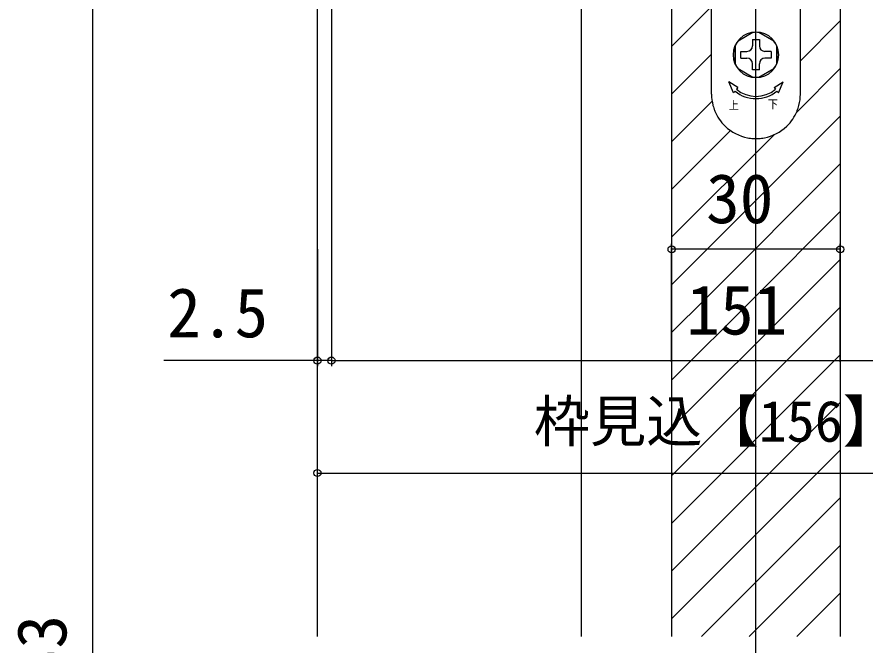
# Model space of a CAD drawing. Units: millimetres, scale not verified. Extents: x -525 to 525, y -783 to 780.
# Drawn here: x -386.3 to -235.5, y 288.1 to 399.8 of the extents above; entities that cross this region are included whole.
import ezdxf
from ezdxf.enums import TextEntityAlignment as Align

# ---------------------------------------------------------------- set-up
doc = ezdxf.new("R2010")
doc.units = ezdxf.units.MM
doc.header["$LTSCALE"] = 4
for name, color, linetype in [('0-5_YKK_12', 2, 'Continuous'), ('0-6_YKK_13', 4, 'Continuous'), ('0-8_YKK_D', 6, 'Continuous')]:
    doc.layers.add(name, color=color, linetype=linetype)
doc.styles.add('ＭＳ ゴシック', font='')
doc.styles.get('ＭＳ ゴシック').set_extended_font_data('MS Gothic')

msp = doc.modelspace()

# ---------------------------------------------------------------- linework, layer by layer
at = {"layer": '0-5_YKK_12'}
for p, q in [((-254.9, 113.222), (-254.9, 505.683)), ((-332.9, 289.583), (-332.9, 464.683)), ((-285.9, 289.583), (-285.9, 440.683)), ((-269.9, 420.683), (-269.9, 289.583)), ((-239.9, 420.683), (-239.9, 289.583)), ((-269.9, 394.581), (-262.8, 401.681)), ((-247, 392.025), (-239.9, 399.125)), ((-269.9, 386.095), (-262.8, 393.195)), ((-247.694, 382.846), (-239.9, 390.64)), ((-269.9, 377.61), (-262.697, 384.813)), ((-269.9, 352.154), (-239.9, 382.154)), ((-269.9, 369.125), (-259.421, 379.604)), ((-269.9, 360.64), (-251.663, 378.877)), ((-269.9, 318.213), (-239.9, 348.213)), ((-269.9, 309.728), (-239.9, 339.728)), ((-269.9, 301.243), (-239.9, 331.243)), ((-269.9, 292.757), (-239.9, 322.757)), ((-264.589, 289.583), (-239.9, 314.272)), ((-256.104, 289.583), (-239.9, 305.787)), ((-247.619, 289.583), (-239.9, 297.302))]:
    msp.add_line(p, q, dxfattribs=at)
for points in [[(-269.9, 343.669), (-263.872, 349.697), (-239.9, 373.669)], [(-269.9, 335.184), (-255.387, 349.697), (-239.9, 365.184)], [(-269.9, 326.698), (-246.902, 349.697), (-239.9, 356.698)]]:
    msp.add_lwpolyline(points, dxfattribs=at)
at = {"layer": '0-6_YKK_13'}
for p, q in [((-262.8, 398.383), (-262.8, 402.683)), ((-247, 398.383), (-247, 402.683)), ((-262.8, 397.383), (-262.8, 398.383)), ((-247, 397.383), (-247, 398.383)), ((-262.8, 396.509), (-262.8, 397.383)), ((-255.434, 397.047), (-258.066, 395.527)), ((-251.734, 395.527), (-254.366, 397.047)), ((-247, 396.509), (-247, 397.383)), ((-262.8, 396.045), (-262.8, 396.509)), ((-262.8, 395.883), (-262.8, 396.045)), ((-255.5, 395.783), (-254.3, 395.783)), ((-255.5, 395.783), (-255.5, 394.683)), ((-254.3, 395.783), (-254.3, 394.683)), ((-247, 393.383), (-247, 395.383)), ((-258.65, 394.613), (-258.65, 391.553)), ((-258.6, 394.603), (-258.6, 391.563)), ((-251.2, 391.563), (-251.2, 394.603)), ((-251.15, 391.553), (-251.15, 394.613)), ((-262.8, 392.883), (-262.8, 393.383)), ((-262.8, 391.883), (-262.8, 392.257)), ((-257.6, 392.483), (-257.6, 393.683)), ((-257.6, 393.683), (-256.5, 393.683)), ((-257.6, 392.483), (-256.5, 392.483)), ((-252.2, 393.683), (-253.3, 393.683)), ((-252.2, 392.483), (-253.3, 392.483)), ((-252.2, 393.683), (-252.2, 392.483)), ((-247, 392.883), (-247, 393.383)), ((-247, 391.883), (-247, 392.257)), ((-262.8, 391.826), (-262.8, 391.883)), ((-262.8, 391.548), (-262.8, 391.826)), ((-262.8, 391.526), (-262.8, 391.548)), ((-262.8, 391.383), (-262.8, 391.526)), ((-262.8, 390.883), (-262.8, 391.383)), ((-262.8, 390.383), (-262.8, 390.883)), ((-255.5, 390.383), (-255.5, 391.483)), ((-254.3, 390.383), (-254.3, 391.483)), ((-247, 391.826), (-247, 391.883)), ((-247, 391.548), (-247, 391.826)), ((-247, 391.526), (-247, 391.548)), ((-247, 391.383), (-247, 391.526)), ((-247, 390.883), (-247, 391.383)), ((-247, 390.383), (-247, 390.883)), ((-262.8, 386.083), (-262.8, 390.383)), ((-258.066, 390.639), (-255.434, 389.119)), ((-254.3, 390.383), (-255.5, 390.383)), ((-254.366, 389.119), (-251.734, 390.639)), ((-247, 386.083), (-247, 390.383)), ((-258.885, 386.334), (-259.75, 388.283)), ((-258.114, 387.253), (-259.75, 388.283)), ((-251.686, 387.253), (-250.05, 388.283)), ((-250.915, 386.334), (-250.05, 388.283)), ((-258.885, 386.334), (-258.628, 386.64)), ((-258.114, 387.253), (-258.371, 386.946)), ((-251.686, 387.253), (-251.429, 386.946)), ((-250.915, 386.334), (-251.172, 386.64))]:
    msp.add_line(p, q, dxfattribs=at)
for points in [[(-262.8, 393.383), (-262.8, 395.383), (-262.8, 395.883)], [(-247, 395.383), (-247, 395.883), (-247, 396.045), (-247, 396.509)], [(-262.8, 392.257), (-262.8, 392.722), (-262.8, 392.883)], [(-247, 392.257), (-247, 392.722), (-247, 392.883)]]:
    msp.add_lwpolyline(points, dxfattribs=at)
for centre, radius, start, end in [((-254.9, 393.083), 4.05, 0, 180), ((-254.9, 393.083), 4, 82.33165, 97.66835), ((-254.9, 393.083), 4.05, 136.2623, 157.80839), ((-254.9, 393.083), 4, 142.33165, 157.66835), ((-254.9, 393.083), 4, 22.33165, 37.82349), ((-256.5, 394.683), 1, 270, 0), ((-253.3, 394.683), 1, 180, 270), ((-254.9, 393.083), 4.05, 180, 0), ((-256.5, 391.483), 1, 0, 90), ((-253.3, 391.483), 1, 90, 180), ((-254.9, 393.083), 4, 202.33165, 217.82349), ((-254.9, 393.083), 4, 322.17651, 337.66835), ((-254.9, 393.083), 4, 262.17651, 277.82349), ((-254.9, 391.083), 5.8, 230, 310), ((-254.9, 391.083), 5.4, 230, 310), ((-254.9, 386.083), 7.9, 180, 194.66485), ((-254.9, 386.083), 7.9, 345.33515, 0), ((-254.9, 386.083), 7.9, 194.66485, 198.44872), ((-254.9, 386.083), 7.9, 198.44872, 202.318), ((-254.9, 386.083), 7.9, 337.682, 341.55128), ((-254.9, 386.083), 7.9, 341.55128, 345.33515), ((-254.9, 386.083), 7.9, 202.318, 225.86911), ((-254.9, 386.083), 7.9, 314.13089, 337.682), ((-254.9, 386.083), 7.9, 225.86911, 226.18003), ((-254.9, 386.083), 7.9, 226.18003, 259.0546), ((-254.9, 386.083), 7.9, 280.9454, 313.81997), ((-254.9, 386.083), 7.9, 313.81997, 314.13089), ((-254.9, 386.083), 7.9, 259.0546, 262.72786), ((-254.9, 386.083), 7.9, 262.72786, 270), ((-254.9, 386.083), 7.9, 270, 277.27214), ((-254.9, 386.083), 7.9, 277.27214, 280.9454)]:
    msp.add_arc(centre, radius, start, end, dxfattribs=at)
at = {"layer": '0-8_YKK_D'}
for p, q in [((-330.4, 441.683), (-330.4, 337.683)), ((-330.4, 441.683), (-330.4, 337.683)), ((-372.9, 410.183), (-372.9, 155.186)), ((-269.9, 338.454), (-269.9, 359.483)), ((-239.9, 338.454), (-239.9, 359.483)), ((-332.9, 358.484), (-332.9, 337.683)), ((-239.9, 358.483), (-269.9, 358.483)), ((-332.9, 338.683), (-360.227, 338.683)), ((-330.4, 338.683), (-332.9, 338.683)), ((-330.4, 338.683), (-327.85, 338.683)), ((-330.4, 338.683), (-179.4, 338.683)), ((-332.9, 318.683), (-176.9, 318.683))]:
    msp.add_line(p, q, dxfattribs=at)
for centre in [(-269.9, 358.483), (-239.9, 358.483), (-332.9, 338.683), (-330.4, 338.683), (-330.4, 338.683), (-332.9, 318.683)]:
    msp.add_circle(centre, 0.637, dxfattribs=at)

# ---------------------------------------------------------------- texts
at = {"layer": '0-6_YKK_13', "style": 'ＭＳ ゴシック', "width": 0.9}
for s, p in [('上', (-259.753, 382.94)), ('下', (-252.773, 383.123))]:
    msp.add_text(s, height=1.466, dxfattribs=at).set_placement(p, align=Align.BOTTOM_LEFT)
at = {"layer": '0-8_YKK_D', "style": 'ＭＳ ゴシック'}
for s, height, p in [('30', 8.798, (-263.764, 360.483)), ('2.5', 8.798, (-359.614, 340.183)), ('151', 8.798, (-267.275, 340.683)), ('枠見込【156】', 7.331, (-294.417, 322.047))]:
    msp.add_text(s, height=height, dxfattribs=at).set_placement(p, align=Align.BOTTOM_LEFT)
msp.add_text('DH＝H－53', height=8.798, rotation=90, dxfattribs=at).set_placement((-374.9, 239.525), align=Align.BOTTOM_LEFT)

doc.saveas('drawing.dxf')
